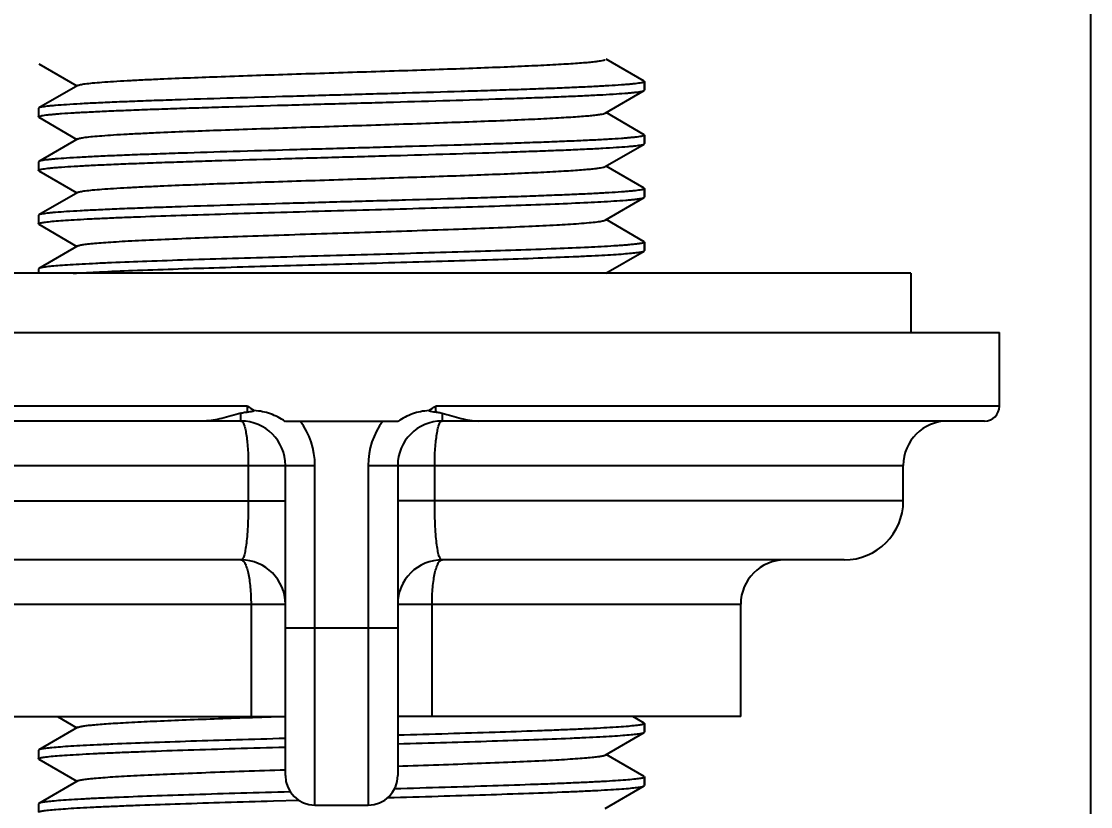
# Model space of a CAD drawing. Header units: millimetres. Extents: x 4053 to 4499, y 27851 to 28303.
# Drawn here: x 4427.96 to 4464.13, y 28071.91 to 28098.48 of the extents above; entities that cross this region are included whole.
import ezdxf

# ---------------------------------------------------------------- set-up
doc = ezdxf.new("R2010")
doc.units = ezdxf.units.MM
doc.styles.get("Standard").update_dxf_attribs({"font": ''})
doc.styles.get('Standard').set_extended_font_data('SimSun')
doc.dimstyles.new('副本 ISO-25-2bei', dxfattribs={"dimscale": 1.7, "dimtxt": 5, "dimasz": 5, "dimexe": 0.5, "dimexo": 0.625, "dimgap": 1, "dimtad": 1, "dimlfac": 0.0393, "dimdsep": 46, "dimtxsty": 'Standard', "dimcen": 2.5, "dimclrd": 1, "dimclre": 1, "dimclrt": 3, "dimadec": 0, "dimazin": 0, "dimtfac": 1, "dimtmove": 0, "dimatfit": 3, "dimfxl": 0, "dimarcsym": 0})

# ---------------------------------------------------------------- blocks, each defined once
blk = doc.blocks.new('*D3')
at = {"color": 1, "lineweight": -2, "transparency": 16777216}
for p, q in [((4464.126, 28102.839), (4464.126, 28015.674)), ((4313.454, 28102.195), (4313.454, 28015.674)), ((4321.954, 28016.524), (4455.626, 28016.524))]:
    blk.add_line(p, q, dxfattribs=at)
at = {"color": 1, "transparency": 16777216}
for points in [[(4321.954, 28017.941), (4321.954, 28015.107), (4313.454, 28016.524)], [(4455.626, 28017.941), (4455.626, 28015.107), (4464.126, 28016.524)]]:
    blk.add_solid(points, dxfattribs=at)
at = {"layer": 'Defpoints', "color": 0, "transparency": 16777216}
for p in [(4464.126, 28103.902), (4313.454, 28103.258), (4464.126, 28016.524)]:
    blk.add_point(p, dxfattribs=at)
at = {"color": 3, "transparency": 16777216, "insert": (4388.79, 28022.474), "char_height": 8.5, "attachment_point": 5, "bg_fill": 3, "box_fill_scale": 1.1, "bg_fill_color": 256, "bg_fill_true_color": 13158600, "bg_fill_transparency": 0}
blk.add_mtext('150.7', dxfattribs=at)

msp = doc.modelspace()

# ---------------------------------------------------------------- linework, layer by layer
at = {"color": 7, "linetype": 'Continuous'}
for p, q in [((4449.03, 28096.453), (4447.738, 28097.2)), ((4428.554, 28097.042), (4429.845, 28096.295)), ((4449.03, 28096.453), (4449.042, 28096.439)), ((4449.042, 28096.439), (4449.041, 28096.437)), ((4449.042, 28096.439), (4449.042, 28096.151)), ((4449.042, 28096.151), (4449.042, 28096.439)), ((4429.873, 28096.311), (4428.554, 28095.548)), ((4447.71, 28095.374), (4449.03, 28096.137)), ((4449.03, 28096.137), (4449.042, 28096.151)), ((4428.554, 28095.548), (4428.542, 28095.534)), ((4428.542, 28095.534), (4428.542, 28095.246)), ((4449.03, 28094.643), (4447.738, 28095.39)), ((4428.542, 28095.246), (4428.542, 28095.248)), ((4428.554, 28095.232), (4428.542, 28095.246)), ((4428.554, 28095.232), (4429.845, 28094.485)), ((4449.03, 28094.643), (4449.042, 28094.629)), ((4449.042, 28094.629), (4449.041, 28094.627)), ((4449.042, 28094.629), (4449.042, 28094.341)), ((4449.042, 28094.341), (4449.042, 28094.629)), ((4429.873, 28094.501), (4428.554, 28093.738)), ((4447.71, 28093.564), (4449.03, 28094.327)), ((4449.03, 28094.327), (4449.042, 28094.341)), ((4428.554, 28093.738), (4428.542, 28093.724)), ((4428.542, 28093.724), (4428.542, 28093.436)), ((4449.03, 28092.833), (4447.738, 28093.58)), ((4428.542, 28093.436), (4428.542, 28093.438)), ((4428.554, 28093.422), (4428.542, 28093.436)), ((4428.554, 28093.422), (4429.845, 28092.675)), ((4449.03, 28092.833), (4449.042, 28092.819)), ((4449.042, 28092.819), (4449.041, 28092.817)), ((4449.042, 28092.819), (4449.042, 28092.531)), ((4449.042, 28092.531), (4449.042, 28092.819)), ((4429.873, 28092.691), (4428.554, 28091.928)), ((4447.71, 28091.754), (4449.03, 28092.517)), ((4449.03, 28092.517), (4449.042, 28092.531)), ((4428.554, 28091.928), (4428.542, 28091.914)), ((4428.542, 28091.914), (4428.542, 28091.626)), ((4449.03, 28091.023), (4447.738, 28091.77)), ((4428.542, 28091.626), (4428.542, 28091.628)), ((4428.554, 28091.612), (4428.542, 28091.626)), ((4428.554, 28091.612), (4429.845, 28090.865)), ((4449.03, 28091.023), (4449.042, 28091.009)), ((4449.042, 28091.009), (4449.041, 28091.007)), ((4449.042, 28091.009), (4449.042, 28090.721)), ((4449.042, 28090.721), (4449.042, 28091.009)), ((4429.873, 28090.881), (4428.554, 28090.118)), ((4447.729, 28089.955), (4449.03, 28090.707)), ((4449.03, 28090.707), (4449.042, 28090.721)), ((4458.042, 28089.955), (4419.542, 28089.955)), ((4428.554, 28090.118), (4428.542, 28090.104)), ((4428.542, 28090.104), (4428.542, 28089.955)), ((4458.042, 28089.955), (4458.042, 28087.955)), ((4416.542, 28087.955), (4461.042, 28087.955)), ((4461.042, 28085.455), (4461.042, 28087.955)), ((4435.392, 28084.955), (4417.042, 28084.955)), ((4436.892, 28084.955), (4440.692, 28084.955)), ((4436.892, 28084.932), (4436.892, 28084.955)), ((4440.692, 28084.955), (4440.692, 28084.932)), ((4460.542, 28084.955), (4442.192, 28084.955)), ((4436.892, 28072.955), (4436.892, 28083.455)), ((4440.692, 28083.455), (4440.692, 28072.955)), ((4457.792, 28082.255), (4457.792, 28083.455)), ((4435.392, 28080.255), (4421.792, 28080.255)), ((4455.792, 28080.255), (4442.192, 28080.255)), ((4452.292, 28074.955), (4452.292, 28078.755)), ((4425.292, 28074.955), (4436.892, 28074.955)), ((4429.188, 28074.955), (4429.845, 28074.575)), ((4435.651, 28074.924), (4435.73, 28074.927)), ((4452.292, 28074.955), (4440.692, 28074.955)), ((4449.03, 28074.733), (4448.646, 28074.955)), ((4449.03, 28074.733), (4449.042, 28074.719)), ((4449.042, 28074.719), (4449.041, 28074.717)), ((4449.042, 28074.719), (4449.042, 28074.431)), ((4449.042, 28074.431), (4449.042, 28074.719)), ((4429.873, 28074.591), (4428.554, 28073.828)), ((4447.71, 28073.654), (4449.03, 28074.417)), ((4449.03, 28074.417), (4449.042, 28074.431)), ((4428.554, 28073.828), (4428.542, 28073.814)), ((4428.542, 28073.814), (4428.542, 28073.526)), ((4449.03, 28072.923), (4447.738, 28073.67)), ((4428.542, 28073.526), (4428.542, 28073.528)), ((4428.554, 28073.512), (4428.542, 28073.526)), ((4428.554, 28073.512), (4429.845, 28072.765)), ((4449.03, 28072.923), (4449.042, 28072.909)), ((4449.042, 28072.909), (4449.041, 28072.907)), ((4449.042, 28072.909), (4449.042, 28072.621)), ((4449.042, 28072.621), (4449.042, 28072.909)), ((4429.873, 28072.781), (4428.554, 28072.018)), ((4447.71, 28071.844), (4449.03, 28072.607)), ((4449.03, 28072.607), (4449.042, 28072.621)), ((4436.486, 28072.103), (4437.337, 28072.127)), ((4428.554, 28072.018), (4428.542, 28072.004)), ((4428.542, 28072.004), (4428.542, 28071.716)), ((4437.892, 28071.955), (4439.692, 28071.955))]:
    msp.add_line(p, q, dxfattribs=at)
at = {"color": 9, "linetype": 'Continuous'}
for p, q in [((4435.607, 28085.455), (4416.542, 28085.455)), ((4435.392, 28084.955), (4435.392, 28085.222)), ((4461.042, 28085.455), (4441.977, 28085.455)), ((4442.192, 28085.222), (4442.192, 28084.955)), ((4419.792, 28083.455), (4437.892, 28083.455)), ((4435.64, 28083.455), (4435.64, 28082.255)), ((4437.892, 28071.955), (4437.892, 28083.455)), ((4439.692, 28083.455), (4457.792, 28083.455)), ((4439.692, 28083.455), (4439.692, 28071.955)), ((4441.943, 28082.255), (4441.943, 28083.455)), ((4419.792, 28082.255), (4436.892, 28082.255)), ((4457.792, 28082.255), (4440.692, 28082.255)), ((4425.292, 28078.755), (4436.892, 28078.755)), ((4435.732, 28078.755), (4435.732, 28074.955)), ((4440.692, 28078.755), (4452.292, 28078.755)), ((4441.852, 28074.955), (4441.852, 28078.755)), ((4436.892, 28077.955), (4440.692, 28077.955))]:
    msp.add_line(p, q, dxfattribs=at)
at = {"color": 7, "linetype": 'Continuous'}
for centre, radius, start, end in [((4460.542, 28085.455), 0.5, 270, 0), ((4435.392, 28083.455), 1.5, 360, 90), ((4435.768, 28083.395), 1.904, 53.8189, 54.1708), ((4442.192, 28083.455), 1.5, 90, 180), ((4441.816, 28083.395), 1.904, 125.8292, 126.1811), ((4459.292, 28083.455), 1.5, 90, 180), ((4455.792, 28082.255), 2, 270, 0), ((4435.392, 28078.755), 1.5, 0, 90), ((4442.192, 28078.755), 1.5, 90, 180.0008), ((4453.792, 28078.755), 1.5, 90, 180), ((4437.892, 28072.955), 1, 180, 270), ((4439.692, 28072.955), 1, 270, 0)]:
    msp.add_arc(centre, radius, start, end, dxfattribs=at)
at = {"color": 9, "linetype": 'Continuous'}
for centre, start, end in [((4435.392, 28083.455), 0, 36.8699), ((4442.192, 28083.455), 143.1301, 180)]:
    msp.add_arc(centre, 2.5, start, end, dxfattribs=at)
at = {"color": 7, "linetype": 'Continuous'}
for points, knots in [([(4429.873, 28096.311), (4429.884, 28096.317), (4429.913, 28096.327), (4429.966, 28096.34), (4430.04, 28096.353), (4430.176, 28096.373), (4430.395, 28096.396), (4430.713, 28096.423), (4431.104, 28096.45), (4431.564, 28096.476), (4432.088, 28096.503), (4433.147, 28096.552), (4434.828, 28096.617), (4437.155, 28096.695), (4439.211, 28096.761), (4440.872, 28096.815), (4442.072, 28096.855), (4443.206, 28096.896), (4444.251, 28096.936), (4445.186, 28096.976), (4445.888, 28097.011), (4446.381, 28097.04), (4446.694, 28097.06), (4446.967, 28097.08), (4447.199, 28097.1), (4447.389, 28097.12), (4447.536, 28097.14), (4447.631, 28097.157), (4447.684, 28097.172), (4447.703, 28097.18), (4447.71, 28097.184)], [0, 0, 0, 0, 0.002028, 0.005117, 0.009288, 0.014541, 0.028271, 0.046201, 0.068182, 0.09402, 0.123487, 0.156322, 0.27196, 0.405854, 0.547284, 0.617287, 0.68493, 0.748852, 0.80777, 0.860498, 0.90598, 0.925711, 0.943304, 0.958667, 0.97173, 0.982427, 0.990712, 0.996562, 0.998576, 1, 1, 1, 1]), ([(4449.041, 28096.437), (4449.04, 28096.43), (4449.018, 28096.419), (4448.98, 28096.407), (4448.915, 28096.393), (4448.829, 28096.38), (4448.718, 28096.366), (4448.585, 28096.353), (4448.43, 28096.339), (4448.177, 28096.319), (4447.809, 28096.296), (4447.304, 28096.268), (4446.72, 28096.241), (4446.063, 28096.214), (4445.338, 28096.186), (4444.552, 28096.158), (4443.713, 28096.131), (4442.51, 28096.093), (4440.934, 28096.047), (4438.999, 28095.993), (4437.055, 28095.938), (4435.176, 28095.884), (4433.683, 28095.837), (4432.572, 28095.799), (4431.82, 28095.772), (4431.133, 28095.744), (4430.518, 28095.717), (4429.979, 28095.689), (4429.522, 28095.662), (4429.194, 28095.638), (4428.976, 28095.619), (4428.847, 28095.605), (4428.74, 28095.592), (4428.657, 28095.578), (4428.597, 28095.565), (4428.565, 28095.555), (4428.554, 28095.548)], [0, 0, 0, 0, 0.001023, 0.003064, 0.006217, 0.010498, 0.015905, 0.022429, 0.030057, 0.038775, 0.059393, 0.084097, 0.112659, 0.144818, 0.180275, 0.218702, 0.259744, 0.303018, 0.394641, 0.490185, 0.586107, 0.678852, 0.764989, 0.80457, 0.84133, 0.874927, 0.90505, 0.931421, 0.953797, 0.971976, 0.979438, 0.985793, 0.991031, 0.995141, 0.998123, 1, 1, 1, 1]), ([(4428.542, 28095.248), (4428.544, 28095.255), (4428.565, 28095.266), (4428.604, 28095.278), (4428.668, 28095.292), (4428.755, 28095.305), (4428.865, 28095.319), (4428.998, 28095.332), (4429.154, 28095.346), (4429.406, 28095.365), (4429.775, 28095.389), (4430.279, 28095.416), (4430.863, 28095.444), (4431.521, 28095.471), (4432.245, 28095.499), (4433.031, 28095.526), (4433.87, 28095.554), (4435.073, 28095.592), (4436.649, 28095.638), (4438.585, 28095.692), (4440.528, 28095.747), (4442.407, 28095.801), (4443.901, 28095.848), (4445.012, 28095.886), (4445.763, 28095.913), (4446.45, 28095.941), (4447.066, 28095.968), (4447.604, 28095.995), (4448.061, 28096.023), (4448.389, 28096.046), (4448.607, 28096.066), (4448.737, 28096.08), (4448.843, 28096.093), (4448.927, 28096.107), (4448.986, 28096.12), (4449.018, 28096.13), (4449.03, 28096.137)], [0, 0, 0, 0, 0.001023, 0.003065, 0.006217, 0.010499, 0.015906, 0.022429, 0.030058, 0.038775, 0.059392, 0.084097, 0.112659, 0.144819, 0.180276, 0.218704, 0.259747, 0.303021, 0.394644, 0.490187, 0.586109, 0.678853, 0.764991, 0.804572, 0.841333, 0.874928, 0.905051, 0.931422, 0.953798, 0.971977, 0.979438, 0.985794, 0.991031, 0.995141, 0.998123, 1, 1, 1, 1]), ([(4429.873, 28094.501), (4429.884, 28094.507), (4429.913, 28094.517), (4429.966, 28094.53), (4430.04, 28094.543), (4430.176, 28094.563), (4430.395, 28094.586), (4430.713, 28094.613), (4431.104, 28094.64), (4431.564, 28094.666), (4432.088, 28094.693), (4433.147, 28094.742), (4434.828, 28094.807), (4437.155, 28094.885), (4439.211, 28094.951), (4440.872, 28095.005), (4442.072, 28095.045), (4443.206, 28095.086), (4444.251, 28095.126), (4445.186, 28095.166), (4445.888, 28095.201), (4446.381, 28095.23), (4446.694, 28095.25), (4446.967, 28095.27), (4447.199, 28095.29), (4447.389, 28095.31), (4447.536, 28095.33), (4447.631, 28095.347), (4447.684, 28095.362), (4447.703, 28095.37), (4447.71, 28095.374)], [0, 0, 0, 0, 0.002027, 0.005115, 0.009287, 0.014541, 0.028269, 0.0462, 0.068181, 0.094019, 0.123487, 0.15632, 0.271959, 0.405852, 0.547284, 0.617286, 0.684929, 0.748851, 0.807769, 0.860498, 0.905979, 0.925711, 0.943302, 0.958667, 0.971728, 0.982426, 0.990711, 0.99656, 0.998576, 1, 1, 1, 1]), ([(4449.041, 28094.627), (4449.04, 28094.62), (4449.018, 28094.609), (4448.98, 28094.597), (4448.915, 28094.583), (4448.829, 28094.57), (4448.718, 28094.556), (4448.585, 28094.543), (4448.43, 28094.529), (4448.177, 28094.509), (4447.809, 28094.486), (4447.304, 28094.458), (4446.72, 28094.431), (4446.063, 28094.404), (4445.338, 28094.376), (4444.552, 28094.348), (4443.713, 28094.321), (4442.51, 28094.283), (4440.934, 28094.237), (4438.999, 28094.183), (4437.055, 28094.128), (4435.176, 28094.074), (4433.683, 28094.027), (4432.572, 28093.989), (4431.82, 28093.962), (4431.133, 28093.934), (4430.518, 28093.907), (4429.979, 28093.879), (4429.522, 28093.852), (4429.194, 28093.828), (4428.976, 28093.809), (4428.847, 28093.795), (4428.74, 28093.782), (4428.657, 28093.768), (4428.597, 28093.755), (4428.565, 28093.745), (4428.554, 28093.738)], [0, 0, 0, 0, 0.001023, 0.003065, 0.006217, 0.010498, 0.015906, 0.022429, 0.030057, 0.038775, 0.059392, 0.084097, 0.112659, 0.144818, 0.180276, 0.218704, 0.259746, 0.30302, 0.394643, 0.490186, 0.586108, 0.678852, 0.76499, 0.804572, 0.841333, 0.874929, 0.905052, 0.931422, 0.953798, 0.971977, 0.979439, 0.985794, 0.991031, 0.995141, 0.998123, 1, 1, 1, 1]), ([(4428.542, 28093.438), (4428.544, 28093.445), (4428.565, 28093.456), (4428.604, 28093.468), (4428.668, 28093.482), (4428.755, 28093.495), (4428.865, 28093.509), (4428.998, 28093.522), (4429.154, 28093.536), (4429.406, 28093.555), (4429.775, 28093.579), (4430.279, 28093.606), (4430.863, 28093.634), (4431.521, 28093.661), (4432.245, 28093.689), (4433.031, 28093.716), (4433.87, 28093.744), (4435.073, 28093.782), (4436.649, 28093.828), (4438.585, 28093.882), (4440.528, 28093.937), (4442.407, 28093.991), (4443.901, 28094.038), (4445.012, 28094.076), (4445.763, 28094.103), (4446.45, 28094.131), (4447.066, 28094.158), (4447.604, 28094.185), (4448.061, 28094.213), (4448.389, 28094.236), (4448.607, 28094.256), (4448.737, 28094.27), (4448.843, 28094.283), (4448.927, 28094.297), (4448.986, 28094.31), (4449.018, 28094.32), (4449.03, 28094.327)], [0, 0, 0, 0, 0.001023, 0.003065, 0.006218, 0.010499, 0.015906, 0.022429, 0.030058, 0.038775, 0.059392, 0.084097, 0.112659, 0.144818, 0.180277, 0.218705, 0.259747, 0.303022, 0.394645, 0.490186, 0.586107, 0.678852, 0.76499, 0.804572, 0.841333, 0.874929, 0.905052, 0.931422, 0.953798, 0.971977, 0.979439, 0.985794, 0.991031, 0.995141, 0.998123, 1, 1, 1, 1]), ([(4429.873, 28092.691), (4429.884, 28092.697), (4429.913, 28092.707), (4429.966, 28092.72), (4430.04, 28092.733), (4430.176, 28092.753), (4430.395, 28092.776), (4430.713, 28092.803), (4431.104, 28092.83), (4431.564, 28092.856), (4432.088, 28092.883), (4433.147, 28092.932), (4434.828, 28092.997), (4437.155, 28093.075), (4439.211, 28093.141), (4440.872, 28093.195), (4442.072, 28093.235), (4443.206, 28093.276), (4444.251, 28093.316), (4445.186, 28093.356), (4445.888, 28093.391), (4446.381, 28093.42), (4446.694, 28093.44), (4446.967, 28093.46), (4447.199, 28093.48), (4447.389, 28093.5), (4447.536, 28093.52), (4447.631, 28093.537), (4447.684, 28093.552), (4447.703, 28093.56), (4447.71, 28093.564)], [0, 0, 0, 0, 0.002028, 0.005117, 0.009287, 0.014542, 0.02827, 0.046201, 0.068181, 0.09402, 0.123487, 0.156322, 0.27196, 0.405853, 0.547284, 0.617287, 0.68493, 0.748853, 0.80777, 0.860498, 0.905979, 0.925712, 0.943303, 0.958667, 0.97173, 0.982426, 0.990713, 0.996561, 0.998575, 1, 1, 1, 1]), ([(4449.041, 28092.817), (4449.04, 28092.81), (4449.018, 28092.799), (4448.98, 28092.787), (4448.915, 28092.773), (4448.829, 28092.76), (4448.718, 28092.746), (4448.585, 28092.733), (4448.43, 28092.719), (4448.177, 28092.699), (4447.809, 28092.676), (4447.304, 28092.648), (4446.72, 28092.621), (4446.063, 28092.594), (4445.338, 28092.566), (4444.552, 28092.538), (4443.713, 28092.511), (4442.51, 28092.473), (4440.934, 28092.427), (4438.999, 28092.373), (4437.055, 28092.318), (4435.176, 28092.264), (4433.683, 28092.217), (4432.572, 28092.179), (4431.82, 28092.152), (4431.133, 28092.124), (4430.518, 28092.097), (4429.979, 28092.069), (4429.522, 28092.042), (4429.194, 28092.018), (4428.976, 28091.999), (4428.847, 28091.985), (4428.74, 28091.972), (4428.657, 28091.958), (4428.597, 28091.945), (4428.565, 28091.935), (4428.554, 28091.928)], [0, 0, 0, 0, 0.001023, 0.003065, 0.006217, 0.010498, 0.015905, 0.022429, 0.030057, 0.038775, 0.059392, 0.084096, 0.112658, 0.144818, 0.180276, 0.218704, 0.259747, 0.303021, 0.394645, 0.490188, 0.586108, 0.678852, 0.764991, 0.804573, 0.841334, 0.87493, 0.905053, 0.931423, 0.953799, 0.971978, 0.979439, 0.985794, 0.991031, 0.995141, 0.998123, 1, 1, 1, 1]), ([(4428.542, 28091.628), (4428.544, 28091.633), (4428.559, 28091.644), (4428.59, 28091.654), (4428.639, 28091.666), (4428.704, 28091.677), (4428.788, 28091.689), (4428.935, 28091.706), (4429.16, 28091.727), (4429.482, 28091.751), (4429.868, 28091.774), (4430.318, 28091.798), (4430.826, 28091.822), (4431.39, 28091.846), (4432.243, 28091.879), (4433.415, 28091.92), (4434.927, 28091.967), (4436.546, 28092.015), (4438.229, 28092.062), (4439.927, 28092.11), (4441.593, 28092.157), (4443.181, 28092.205), (4444.647, 28092.252), (4445.948, 28092.299), (4447.049, 28092.346), (4447.712, 28092.381), (4448.004, 28092.4)], [0, 0, 0, 0, 0.000886, 0.002559, 0.005107, 0.008549, 0.012888, 0.018119, 0.031231, 0.047803, 0.067723, 0.090856, 0.11704, 0.146093, 0.177813, 0.24835, 0.326676, 0.410602, 0.497781, 0.585777, 0.672128, 0.754419, 0.830351, 0.8978, 0.954878, 1, 1, 1, 1]), ([(4448.004, 28092.4), (4448.14, 28092.409), (4448.332, 28092.422), (4448.57, 28092.443), (4448.712, 28092.457), (4448.828, 28092.471), (4448.919, 28092.485), (4448.983, 28092.499), (4449.018, 28092.51), (4449.03, 28092.517)], [0, 0, 0, 0, 0.394626, 0.55663, 0.694413, 0.80771, 0.896352, 0.960302, 1, 1, 1, 1]), ([(4446.82, 28091.639), (4446.937, 28091.648), (4447.142, 28091.664), (4447.381, 28091.689), (4447.53, 28091.709), (4447.61, 28091.723), (4447.668, 28091.737), (4447.699, 28091.747), (4447.71, 28091.754)], [0, 0, 0, 0, 0.389382, 0.687379, 0.801061, 0.890981, 0.957152, 1, 1, 1, 1]), ([(4429.873, 28090.881), (4429.882, 28090.886), (4429.906, 28090.895), (4429.973, 28090.913), (4430.094, 28090.932), (4430.284, 28090.955), (4430.531, 28090.978), (4430.834, 28091.001), (4431.19, 28091.025), (4431.598, 28091.048), (4432.237, 28091.081), (4433.14, 28091.121), (4434.332, 28091.168), (4435.644, 28091.214), (4437.042, 28091.261), (4438.487, 28091.308), (4440.394, 28091.369), (4442.608, 28091.443), (4444.649, 28091.52), (4446.005, 28091.587), (4446.571, 28091.621), (4446.82, 28091.639)], [0, 0, 0, 0, 0.001792, 0.004424, 0.012263, 0.023536, 0.038187, 0.056124, 0.077231, 0.101366, 0.128372, 0.190241, 0.261175, 0.339265, 0.422403, 0.50835, 0.594786, 0.759853, 0.899918, 0.955741, 1, 1, 1, 1]), ([(4449.041, 28091.007), (4449.04, 28091.004), (4449.034, 28090.997), (4449.01, 28090.985), (4448.959, 28090.972), (4448.875, 28090.956), (4448.76, 28090.941), (4448.614, 28090.925), (4448.437, 28090.909), (4448.231, 28090.894), (4448.083, 28090.884), (4448.004, 28090.879)], [0, 0, 0, 0, 0.009664, 0.025171, 0.077105, 0.158267, 0.268882, 0.408782, 0.577676, 0.774993, 1, 1, 1, 1]), ([(4448.004, 28090.879), (4447.717, 28090.86), (4447.066, 28090.826), (4445.504, 28090.759), (4443.705, 28090.7), (4441.719, 28090.64), (4440.082, 28090.593), (4438.41, 28090.546), (4436.748, 28090.499), (4435.142, 28090.452), (4433.635, 28090.406), (4432.268, 28090.359), (4431.234, 28090.319), (4430.504, 28090.286), (4430.039, 28090.262), (4429.633, 28090.239), (4429.289, 28090.216), (4429.01, 28090.193), (4428.818, 28090.172), (4428.699, 28090.155), (4428.635, 28090.144), (4428.588, 28090.132), (4428.563, 28090.124), (4428.554, 28090.118)], [0, 0, 0, 0, 0.044379, 0.100384, 0.240952, 0.321702, 0.406566, 0.493246, 0.579387, 0.662656, 0.740794, 0.811683, 0.8734, 0.900286, 0.924274, 0.945205, 0.962936, 0.977353, 0.988362, 0.99257, 0.995908, 0.998378, 1, 1, 1, 1]), ([(4429.718, 28089.955), (4430.016, 28089.973), (4430.684, 28090.007), (4432.27, 28090.072), (4434.08, 28090.132), (4436.065, 28090.191), (4437.69, 28090.237), (4439.345, 28090.284), (4440.984, 28090.33), (4442.566, 28090.376), (4444.047, 28090.422), (4445.389, 28090.469), (4446.403, 28090.508), (4447.119, 28090.541), (4447.575, 28090.564), (4447.973, 28090.587), (4448.309, 28090.61), (4448.583, 28090.633), (4448.77, 28090.653), (4448.887, 28090.67), (4448.95, 28090.681), (4448.996, 28090.693), (4449.021, 28090.701), (4449.03, 28090.707)], [0, 0, 0, 0, 0.046325, 0.103865, 0.246251, 0.327321, 0.412165, 0.498532, 0.584135, 0.666703, 0.744049, 0.814122, 0.875065, 0.901598, 0.925265, 0.945911, 0.963402, 0.977624, 0.98849, 0.992646, 0.995944, 0.998389, 1, 1, 1, 1]), ([(4435.392, 28085.222), (4435.282, 28085.191), (4435.068, 28085.128), (4434.662, 28085.014), (4434.354, 28084.955), (4434.155, 28084.955)], [0, 0, 0, 0, 0.269814, 0.528094, 1, 1, 1, 1]), ([(4435.392, 28085.222), (4435.408, 28085.227), (4435.473, 28085.244), (4435.54, 28085.254), (4435.59, 28085.258)], [0, 0, 0, 0, 0.247624, 1, 1, 1, 1]), ([(4435.59, 28085.258), (4435.612, 28085.26), (4435.696, 28085.269), (4435.781, 28085.285), (4435.84, 28085.306)], [0, 0, 0, 0, 0.255833, 1, 1, 1, 1]), ([(4436.882, 28084.939), (4436.731, 28085.048), (4436.396, 28085.222), (4436.026, 28085.295), (4435.84, 28085.306)], [0, 0, 0, 0, 0.500786, 1, 1, 1, 1]), ([(4441.743, 28085.306), (4441.558, 28085.295), (4441.187, 28085.222), (4440.852, 28085.048), (4440.701, 28084.939)], [0, 0, 0, 0, 0.499214, 1, 1, 1, 1]), ([(4441.743, 28085.306), (4441.763, 28085.299), (4441.844, 28085.275), (4441.929, 28085.264), (4441.993, 28085.258)], [0, 0, 0, 0, 0.244457, 1, 1, 1, 1]), ([(4441.993, 28085.258), (4442.01, 28085.257), (4442.077, 28085.25), (4442.143, 28085.236), (4442.192, 28085.222)], [0, 0, 0, 0, 0.252302, 1, 1, 1, 1]), ([(4442.192, 28085.222), (4442.301, 28085.191), (4442.516, 28085.128), (4442.922, 28085.014), (4443.229, 28084.955), (4443.429, 28084.955)], [0, 0, 0, 0, 0.269814, 0.528094, 1, 1, 1, 1]), ([(4429.873, 28074.591), (4429.881, 28074.595), (4429.9, 28074.603), (4429.955, 28074.618), (4430.052, 28074.636), (4430.203, 28074.656), (4430.399, 28074.676), (4430.639, 28074.697), (4430.92, 28074.717), (4431.243, 28074.738), (4431.751, 28074.767), (4432.474, 28074.802), (4433.436, 28074.843), (4434.51, 28074.884), (4435.26, 28074.91), (4435.651, 28074.924)], [0, 0, 0, 0, 0.004486, 0.010855, 0.029403, 0.055731, 0.089743, 0.131296, 0.180173, 0.236135, 0.298893, 0.443462, 0.610887, 0.797694, 1, 1, 1, 1]), ([(4435.73, 28074.927), (4435.799, 28074.929), (4436.078, 28074.939), (4436.358, 28074.948), (4436.568, 28074.955)], [0, 0, 0, 0, 0.247073, 1, 1, 1, 1]), ([(4449.041, 28074.717), (4449.04, 28074.711), (4449.023, 28074.701), (4448.992, 28074.69), (4448.94, 28074.678), (4448.871, 28074.666), (4448.782, 28074.654), (4448.628, 28074.636), (4448.391, 28074.615), (4448.052, 28074.591), (4447.646, 28074.567), (4447.174, 28074.542), (4446.64, 28074.518), (4446.048, 28074.493), (4445.156, 28074.459), (4443.932, 28074.417), (4442.358, 28074.369), (4441.263, 28074.337), (4440.698, 28074.321)], [0, 0, 0, 0, 0.002139, 0.006223, 0.012461, 0.020898, 0.031539, 0.04437, 0.076529, 0.117167, 0.165989, 0.222645, 0.286716, 0.357735, 0.435178, 0.607013, 0.797155, 1, 1, 1, 1]), ([(4440.698, 28074.032), (4441.247, 28074.048), (4442.311, 28074.079), (4443.845, 28074.126), (4445.238, 28074.173), (4446.293, 28074.214), (4447.038, 28074.247), (4447.513, 28074.271), (4447.928, 28074.294), (4448.279, 28074.318), (4448.564, 28074.341), (4448.76, 28074.362), (4448.882, 28074.379), (4448.947, 28074.391), (4448.995, 28074.402), (4449.02, 28074.411), (4449.03, 28074.417)], [0, 0, 0, 0, 0.197362, 0.382903, 0.551476, 0.698399, 0.762444, 0.819604, 0.869488, 0.911751, 0.946109, 0.972336, 0.982354, 0.990293, 0.996159, 1, 1, 1, 1]), ([(4436.886, 28074.213), (4436.337, 28074.197), (4435.272, 28074.166), (4433.739, 28074.119), (4432.346, 28074.072), (4431.29, 28074.031), (4430.545, 28073.998), (4430.07, 28073.974), (4429.655, 28073.95), (4429.304, 28073.927), (4429.019, 28073.903), (4428.824, 28073.883), (4428.702, 28073.866), (4428.637, 28073.854), (4428.589, 28073.843), (4428.563, 28073.834), (4428.554, 28073.828)], [0, 0, 0, 0, 0.197362, 0.382901, 0.551472, 0.698397, 0.762442, 0.819603, 0.869487, 0.91175, 0.946109, 0.972336, 0.982354, 0.990293, 0.996159, 1, 1, 1, 1]), ([(4428.542, 28073.528), (4428.544, 28073.534), (4428.56, 28073.544), (4428.592, 28073.555), (4428.644, 28073.567), (4428.713, 28073.579), (4428.801, 28073.591), (4428.955, 28073.609), (4429.193, 28073.63), (4429.531, 28073.654), (4429.938, 28073.678), (4430.41, 28073.703), (4430.943, 28073.727), (4431.535, 28073.752), (4432.428, 28073.786), (4433.652, 28073.828), (4435.225, 28073.876), (4436.32, 28073.908), (4436.886, 28073.924)], [0, 0, 0, 0, 0.002139, 0.006223, 0.012461, 0.020898, 0.031539, 0.044371, 0.076529, 0.117167, 0.165988, 0.222643, 0.286714, 0.357734, 0.435179, 0.607016, 0.797157, 1, 1, 1, 1]), ([(4440.693, 28073.279), (4441.156, 28073.295), (4442.052, 28073.325), (4443.341, 28073.371), (4444.511, 28073.417), (4445.396, 28073.456), (4446.021, 28073.489), (4446.42, 28073.512), (4446.769, 28073.535), (4447.066, 28073.558), (4447.308, 28073.581), (4447.493, 28073.603), (4447.613, 28073.623), (4447.678, 28073.64), (4447.702, 28073.649), (4447.71, 28073.654)], [0, 0, 0, 0, 0.197411, 0.382496, 0.550385, 0.696661, 0.760469, 0.817483, 0.867336, 0.909698, 0.944309, 0.970949, 0.9895, 0.995738, 1, 1, 1, 1]), ([(4429.873, 28072.781), (4429.882, 28072.786), (4429.905, 28072.795), (4429.971, 28072.812), (4430.09, 28072.832), (4430.275, 28072.854), (4430.517, 28072.877), (4430.813, 28072.9), (4431.162, 28072.923), (4431.561, 28072.946), (4432.186, 28072.979), (4433.07, 28073.018), (4434.239, 28073.064), (4435.527, 28073.11), (4436.422, 28073.14), (4436.885, 28073.155)], [0, 0, 0, 0, 0.004265, 0.010507, 0.029052, 0.055695, 0.090299, 0.132659, 0.182505, 0.239515, 0.303319, 0.449587, 0.617474, 0.802567, 1, 1, 1, 1]), ([(4449.041, 28072.907), (4449.04, 28072.901), (4449.023, 28072.891), (4448.991, 28072.88), (4448.938, 28072.868), (4448.868, 28072.856), (4448.778, 28072.843), (4448.622, 28072.826), (4448.38, 28072.804), (4448.037, 28072.78), (4447.624, 28072.755), (4447.145, 28072.731), (4446.603, 28072.706), (4446.002, 28072.681), (4445.098, 28072.647), (4443.858, 28072.605), (4442.265, 28072.556), (4441.157, 28072.524), (4440.586, 28072.507)], [0, 0, 0, 0, 0.002134, 0.006222, 0.012472, 0.020926, 0.031591, 0.044451, 0.076682, 0.117408, 0.166327, 0.223082, 0.287249, 0.358351, 0.435855, 0.607706, 0.79765, 1, 1, 1, 1]), ([(4440.357, 28072.212), (4440.924, 28072.228), (4442.027, 28072.26), (4443.618, 28072.309), (4445.068, 28072.357), (4446.169, 28072.399), (4446.947, 28072.433), (4447.444, 28072.457), (4447.878, 28072.481), (4448.246, 28072.506), (4448.544, 28072.53), (4448.748, 28072.55), (4448.876, 28072.568), (4448.944, 28072.58), (4448.993, 28072.592), (4449.02, 28072.601), (4449.03, 28072.607)], [0, 0, 0, 0, 0.196006, 0.381028, 0.54968, 0.697035, 0.761359, 0.818802, 0.868956, 0.911453, 0.945995, 0.972339, 0.982388, 0.990337, 0.996192, 1, 1, 1, 1]), ([(4437.056, 28072.408), (4436.498, 28072.392), (4435.414, 28072.361), (4433.852, 28072.313), (4432.43, 28072.265), (4431.352, 28072.224), (4430.591, 28072.19), (4430.104, 28072.166), (4429.68, 28072.142), (4429.321, 28072.118), (4429.029, 28072.094), (4428.829, 28072.074), (4428.705, 28072.056), (4428.638, 28072.044), (4428.59, 28072.033), (4428.563, 28072.024), (4428.554, 28072.018)], [0, 0, 0, 0, 0.196688, 0.381973, 0.550586, 0.697725, 0.761908, 0.819209, 0.869227, 0.911606, 0.946055, 0.972339, 0.982373, 0.990316, 0.996176, 1, 1, 1, 1]), ([(4428.542, 28071.718), (4428.544, 28071.723), (4428.559, 28071.734), (4428.589, 28071.744), (4428.638, 28071.756), (4428.704, 28071.767), (4428.787, 28071.779), (4428.932, 28071.796), (4429.157, 28071.817), (4429.477, 28071.84), (4429.861, 28071.864), (4430.308, 28071.888), (4430.814, 28071.912), (4431.375, 28071.935), (4432.223, 28071.968), (4433.39, 28072.009), (4434.894, 28072.056), (4435.943, 28072.087), (4436.486, 28072.103)], [0, 0, 0, 0, 0.002159, 0.006232, 0.012435, 0.020814, 0.031374, 0.044105, 0.076014, 0.116345, 0.16483, 0.221133, 0.284872, 0.355601, 0.432834, 0.604617, 0.795435, 1, 1, 1, 1])]:
    msp.add_open_spline(points, degree=3, knots=knots, dxfattribs=at)
at = {"color": 9, "linetype": 'Continuous'}
for points, knots in [([(4435.606, 28085.455), (4435.606, 28085.438), (4435.605, 28085.372), (4435.599, 28085.306), (4435.59, 28085.258)], [0, 0, 0, 0, 0.257402, 1, 1, 1, 1]), ([(4441.993, 28085.258), (4441.99, 28085.274), (4441.981, 28085.339), (4441.977, 28085.405), (4441.977, 28085.455)], [0, 0, 0, 0, 0.240062, 1, 1, 1, 1]), ([(4435.392, 28084.955), (4435.411, 28084.955), (4435.44, 28084.93), (4435.467, 28084.888), (4435.489, 28084.837), (4435.511, 28084.774), (4435.54, 28084.666), (4435.572, 28084.503), (4435.602, 28084.278), (4435.632, 28083.925), (4435.64, 28083.646), (4435.64, 28083.455)], [0, 0, 0, 0, 0.036332, 0.063953, 0.099137, 0.142064, 0.192605, 0.315099, 0.462757, 0.630315, 1, 1, 1, 1]), ([(4441.943, 28083.455), (4441.943, 28083.646), (4441.951, 28083.925), (4441.982, 28084.278), (4442.012, 28084.503), (4442.043, 28084.666), (4442.073, 28084.774), (4442.094, 28084.837), (4442.117, 28084.888), (4442.143, 28084.93), (4442.173, 28084.955), (4442.192, 28084.955)], [0, 0, 0, 0, 0.369685, 0.537243, 0.684901, 0.807395, 0.857936, 0.900863, 0.936047, 0.963668, 1, 1, 1, 1]), ([(4435.64, 28082.255), (4435.64, 28082.122), (4435.638, 28081.861), (4435.626, 28081.484), (4435.606, 28081.139), (4435.579, 28080.84), (4435.549, 28080.625), (4435.52, 28080.485), (4435.498, 28080.404), (4435.475, 28080.34), (4435.45, 28080.294), (4435.424, 28080.263), (4435.401, 28080.255), (4435.392, 28080.255)], [0, 0, 0, 0, 0.194708, 0.381119, 0.551542, 0.6994, 0.819648, 0.868348, 0.909131, 0.94198, 0.967205, 0.985727, 1, 1, 1, 1]), ([(4442.192, 28080.255), (4442.182, 28080.255), (4442.16, 28080.263), (4442.133, 28080.294), (4442.108, 28080.34), (4442.085, 28080.404), (4442.063, 28080.485), (4442.034, 28080.625), (4442.004, 28080.84), (4441.977, 28081.139), (4441.958, 28081.484), (4441.946, 28081.861), (4441.943, 28082.122), (4441.943, 28082.255)], [0, 0, 0, 0, 0.014273, 0.032795, 0.05802, 0.090869, 0.131652, 0.180352, 0.3006, 0.448458, 0.618881, 0.805292, 1, 1, 1, 1]), ([(4435.392, 28080.255), (4435.416, 28080.255), (4435.455, 28080.234), (4435.493, 28080.188), (4435.539, 28080.115), (4435.588, 28079.989), (4435.638, 28079.804), (4435.678, 28079.579), (4435.709, 28079.322), (4435.727, 28079.044), (4435.732, 28078.853), (4435.732, 28078.755)], [0, 0, 0, 0, 0.045465, 0.075806, 0.112719, 0.207378, 0.329047, 0.47441, 0.63863, 0.815988, 1, 1, 1, 1]), ([(4441.852, 28078.755), (4441.852, 28078.853), (4441.856, 28079.044), (4441.875, 28079.322), (4441.905, 28079.579), (4441.946, 28079.804), (4441.995, 28079.989), (4442.044, 28080.115), (4442.09, 28080.188), (4442.128, 28080.234), (4442.168, 28080.255), (4442.192, 28080.255)], [0, 0, 0, 0, 0.184012, 0.36137, 0.52559, 0.670953, 0.792622, 0.887281, 0.924194, 0.954535, 1, 1, 1, 1])]:
    msp.add_open_spline(points, degree=3, knots=knots, dxfattribs=at)
at = {"color": 7, "linetype": 'Continuous'}
for points in [[(4435.607, 28085.455), (4435.686, 28085.407), (4435.764, 28085.358), (4435.84, 28085.306)], [(4441.743, 28085.306), (4441.82, 28085.358), (4441.898, 28085.407), (4441.977, 28085.455)]]:
    msp.add_open_spline(points, degree=3, dxfattribs=at)

# ---------------------------------------------------------------- next in the draw order: dimensions: what is measured, and where the dimension line sits
dim = msp.add_linear_dim(base=(4464.126, 28016.524), p1=(4313.454, 28103.258), p2=(4464.126, 28103.902), dimstyle='副本 ISO-25-2bei', override={"dimdec": 1, "dimlfac": 1, "dimtfill": 1})
dim.commit()
dim.dimension.update_dxf_attribs({"geometry": '*D3', "text_midpoint": (4388.79, 28022.474)})

doc.saveas('drawing.dxf')
